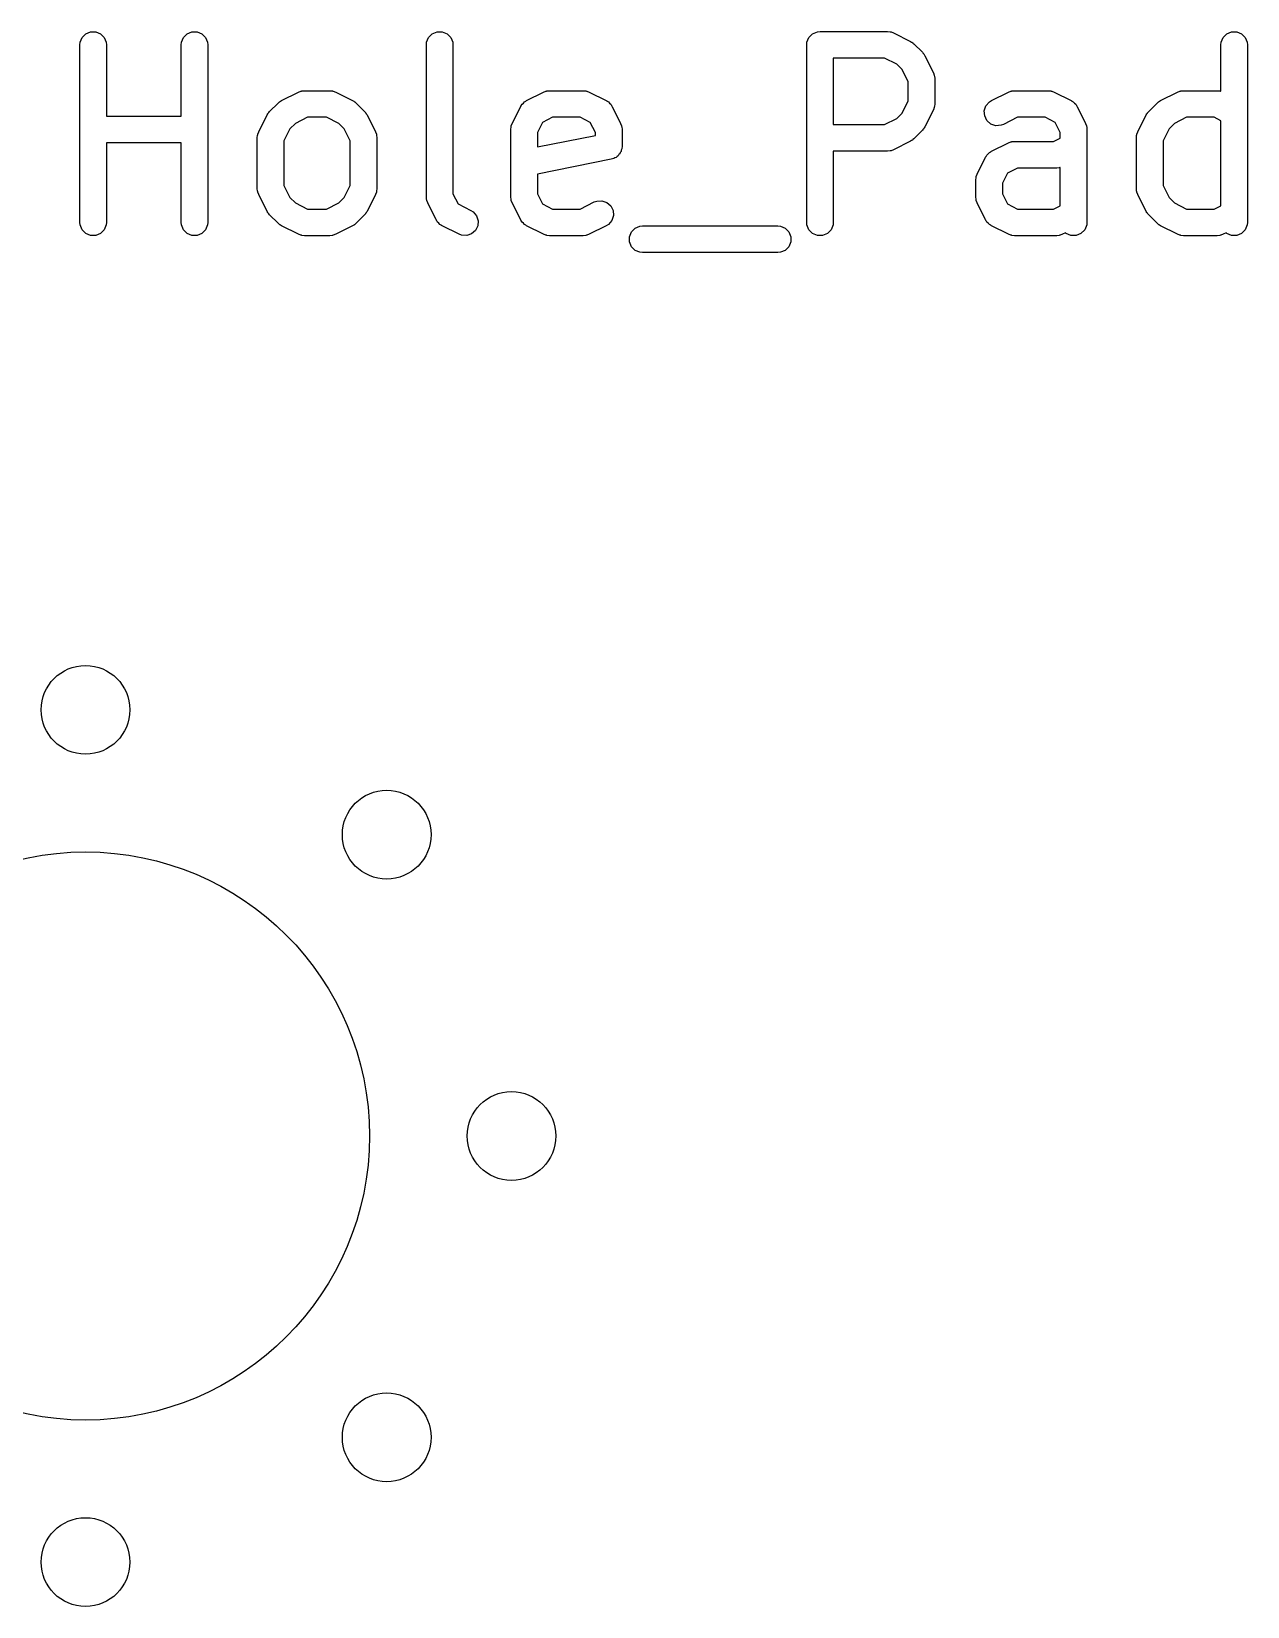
# Model space of a CAD drawing. Extents: x 2.68 to 10.38, y -4.66 to -2.29.
# Drawn here: x 10.1061 to 10.3758, y -2.6634 to -2.3142 of the extents above; entities that cross this region are included whole.
import ezdxf

# ---------------------------------------------------------------- set-up
doc = ezdxf.new("R2010")
doc.units = 0
doc.header["$MEASUREMENT"] = 0
doc.layers.add('BLACK', color=7, linetype='CONTINUOUS')

msp = doc.modelspace()

# ---------------------------------------------------------------- linework, layer by layer
at = {"layer": 'BLACK', "linetype": 'CONTINUOUS'}
for p, q in [((10.11734, -2.31548), (10.11816, -2.31466)), ((10.11816, -2.31466), (10.11922, -2.31422)), ((10.11922, -2.31422), (10.12037, -2.31422)), ((10.12037, -2.31422), (10.12144, -2.31466)), ((10.12144, -2.31466), (10.12225, -2.31548)), ((10.13984, -2.31548), (10.14065, -2.31466)), ((10.14065, -2.31466), (10.14172, -2.31422)), ((10.14172, -2.31422), (10.14287, -2.31422)), ((10.14287, -2.31422), (10.14394, -2.31466)), ((10.14394, -2.31466), (10.14475, -2.31548)), ((10.19421, -2.31548), (10.19502, -2.31466)), ((10.19502, -2.31466), (10.19609, -2.31422)), ((10.19609, -2.31422), (10.19724, -2.31422)), ((10.19724, -2.31422), (10.1983, -2.31466)), ((10.1983, -2.31466), (10.19912, -2.31548)), ((10.27857, -2.31548), (10.27939, -2.31466)), ((10.27939, -2.31466), (10.28045, -2.31422)), ((10.28045, -2.31422), (10.28103, -2.31417)), ((10.28103, -2.31417), (10.29603, -2.31417)), ((10.29603, -2.31417), (10.2966, -2.31422)), ((10.2966, -2.31422), (10.2967, -2.31426)), ((10.2967, -2.31426), (10.29681, -2.31427)), ((10.29681, -2.31427), (10.29735, -2.31448)), ((10.29735, -2.31448), (10.3011, -2.31635)), ((10.37044, -2.31548), (10.37125, -2.31466)), ((10.37125, -2.31466), (10.37231, -2.31422)), ((10.37231, -2.31422), (10.37347, -2.31422)), ((10.37347, -2.31422), (10.37453, -2.31466)), ((10.37453, -2.31466), (10.37535, -2.31548)), ((10.11684, -2.31712), (10.1169, -2.31654)), ((10.11684, -2.35649), (10.11684, -2.31712)), ((10.1169, -2.31654), (10.11734, -2.31548)), ((10.12225, -2.31548), (10.12269, -2.31654)), ((10.12269, -2.31654), (10.12275, -2.31712)), ((10.12275, -2.31712), (10.12275, -2.33291)), ((10.13934, -2.31712), (10.1394, -2.31654)), ((10.13934, -2.33291), (10.13934, -2.31712)), ((10.1394, -2.31654), (10.13984, -2.31548)), ((10.14475, -2.31548), (10.14519, -2.31654)), ((10.14519, -2.31654), (10.14525, -2.31712)), ((10.14525, -2.31712), (10.14525, -2.35649)), ((10.19371, -2.31712), (10.19377, -2.31654)), ((10.19371, -2.35086), (10.19371, -2.31712)), ((10.19377, -2.31654), (10.19421, -2.31548)), ((10.19912, -2.31548), (10.19956, -2.31654)), ((10.19956, -2.31654), (10.19962, -2.31712)), ((10.19962, -2.31712), (10.19962, -2.35017)), ((10.27807, -2.31712), (10.27813, -2.31654)), ((10.27807, -2.35649), (10.27807, -2.31712)), ((10.27813, -2.31654), (10.27857, -2.31548)), ((10.3011, -2.31635), (10.30134, -2.31651)), ((10.30134, -2.31651), (10.30142, -2.31654)), ((10.30142, -2.31654), (10.3015, -2.3166)), ((10.3015, -2.3166), (10.30159, -2.31666)), ((10.30159, -2.31666), (10.30164, -2.31672)), ((10.30164, -2.31672), (10.30186, -2.31691)), ((10.30186, -2.31691), (10.30374, -2.31878)), ((10.30374, -2.31878), (10.30392, -2.31901)), ((10.36994, -2.31712), (10.36999, -2.31654)), ((10.36994, -2.3274), (10.36994, -2.31712)), ((10.36999, -2.31654), (10.37044, -2.31548)), ((10.37535, -2.31548), (10.37579, -2.31654)), ((10.37579, -2.31654), (10.37584, -2.31712)), ((10.37584, -2.31712), (10.37584, -2.35649)), ((10.29533, -2.32007), (10.28398, -2.32007)), ((10.28398, -2.32007), (10.28398, -2.33479)), ((10.29803, -2.32142), (10.29533, -2.32007)), ((10.29922, -2.32262), (10.29803, -2.32142)), ((10.30392, -2.31901), (10.30398, -2.31906)), ((10.30398, -2.31906), (10.30404, -2.31915)), ((10.30404, -2.31915), (10.3041, -2.31923)), ((10.3041, -2.31923), (10.30413, -2.3193)), ((10.30413, -2.3193), (10.30429, -2.31955)), ((10.30429, -2.31955), (10.30617, -2.3233)), ((10.30057, -2.32531), (10.29922, -2.32262)), ((10.30057, -2.32955), (10.30057, -2.32531)), ((10.30617, -2.3233), (10.30637, -2.32384)), ((10.30637, -2.32384), (10.30638, -2.32394)), ((10.30638, -2.32394), (10.30642, -2.32404)), ((10.30642, -2.32404), (10.30648, -2.32462)), ((10.30648, -2.32462), (10.30648, -2.33024)), ((10.1616, -2.32948), (10.16535, -2.3276)), ((10.16535, -2.3276), (10.16589, -2.32739)), ((10.16589, -2.32739), (10.16599, -2.32739)), ((10.16599, -2.32739), (10.16609, -2.32735)), ((10.16609, -2.32735), (10.16667, -2.32729)), ((10.16667, -2.32729), (10.17229, -2.32729)), ((10.17229, -2.32729), (10.17287, -2.32735)), ((10.17287, -2.32735), (10.17296, -2.32739)), ((10.17296, -2.32739), (10.17307, -2.32739)), ((10.17307, -2.32739), (10.17361, -2.3276)), ((10.17361, -2.3276), (10.17736, -2.32948)), ((10.21596, -2.32948), (10.21971, -2.3276)), ((10.21971, -2.3276), (10.22025, -2.32739)), ((10.22025, -2.32739), (10.22036, -2.32739)), ((10.22036, -2.32739), (10.22046, -2.32735)), ((10.22046, -2.32735), (10.22103, -2.32729)), ((10.22103, -2.32729), (10.22853, -2.32729)), ((10.22853, -2.32729), (10.22911, -2.32735)), ((10.22911, -2.32735), (10.22921, -2.32739)), ((10.22921, -2.32739), (10.22931, -2.32739)), ((10.22931, -2.32739), (10.22985, -2.3276)), ((10.22985, -2.3276), (10.2336, -2.32948)), ((10.31908, -2.32948), (10.32283, -2.3276)), ((10.32283, -2.3276), (10.32337, -2.32739)), ((10.32337, -2.32739), (10.32347, -2.32739)), ((10.32347, -2.32739), (10.32357, -2.32735)), ((10.32357, -2.32735), (10.32415, -2.32729)), ((10.32415, -2.32729), (10.33165, -2.32729)), ((10.33165, -2.32729), (10.33222, -2.32735)), ((10.33222, -2.32735), (10.33232, -2.32739)), ((10.33232, -2.32739), (10.33243, -2.32739)), ((10.33243, -2.32739), (10.33297, -2.3276)), ((10.33297, -2.3276), (10.33672, -2.32948)), ((10.35657, -2.32948), (10.36032, -2.3276)), ((10.36032, -2.3276), (10.36086, -2.32739)), ((10.36086, -2.32739), (10.36097, -2.32739)), ((10.36097, -2.32739), (10.36107, -2.32735)), ((10.36107, -2.32735), (10.36164, -2.32729)), ((10.36164, -2.32729), (10.36914, -2.32729)), ((10.36914, -2.32729), (10.36972, -2.32735)), ((10.36972, -2.32735), (10.36982, -2.32739)), ((10.36982, -2.32739), (10.36992, -2.32739)), ((10.36992, -2.32739), (10.36994, -2.3274)), ((10.15653, -2.33642), (10.1584, -2.33267)), ((10.1584, -2.33267), (10.15856, -2.33242)), ((10.15856, -2.33242), (10.15859, -2.33235)), ((10.15859, -2.33235), (10.15865, -2.33227)), ((10.15865, -2.33227), (10.15871, -2.33218)), ((10.15871, -2.33218), (10.15877, -2.33213)), ((10.15877, -2.33213), (10.15895, -2.3319)), ((10.15895, -2.3319), (10.16083, -2.33003)), ((10.16083, -2.33003), (10.16106, -2.32984)), ((10.16106, -2.32984), (10.16111, -2.32978)), ((10.16111, -2.32978), (10.1612, -2.32973)), ((10.1612, -2.32973), (10.16128, -2.32966)), ((10.16128, -2.32966), (10.16135, -2.32963)), ((10.16135, -2.32963), (10.1616, -2.32948)), ((10.17736, -2.32948), (10.17761, -2.32963)), ((10.17761, -2.32963), (10.17768, -2.32966)), ((10.17768, -2.32966), (10.17776, -2.32973)), ((10.17776, -2.32973), (10.17785, -2.32978)), ((10.17785, -2.32978), (10.1779, -2.32984)), ((10.1779, -2.32984), (10.17813, -2.33003)), ((10.17813, -2.33003), (10.18, -2.3319)), ((10.18, -2.3319), (10.18019, -2.33213)), ((10.18019, -2.33213), (10.18025, -2.33218)), ((10.18025, -2.33218), (10.1803, -2.33227)), ((10.1803, -2.33227), (10.18037, -2.33235)), ((10.18037, -2.33235), (10.1804, -2.33242)), ((10.1804, -2.33242), (10.18056, -2.33267)), ((10.18056, -2.33267), (10.18243, -2.33642)), ((10.21277, -2.33455), (10.21464, -2.3308)), ((10.21464, -2.3308), (10.2147, -2.3307)), ((10.2147, -2.3307), (10.21472, -2.33065)), ((10.21472, -2.33065), (10.21477, -2.3306)), ((10.21477, -2.3306), (10.21495, -2.33031)), ((10.21495, -2.33031), (10.21523, -2.33006)), ((10.21523, -2.33006), (10.21547, -2.32978)), ((10.21547, -2.32978), (10.21577, -2.3296)), ((10.21577, -2.3296), (10.21582, -2.32955)), ((10.21582, -2.32955), (10.21587, -2.32954)), ((10.21587, -2.32954), (10.21596, -2.32948)), ((10.2336, -2.32948), (10.2337, -2.32954)), ((10.2337, -2.32954), (10.23375, -2.32955)), ((10.23375, -2.32955), (10.2338, -2.3296)), ((10.2338, -2.3296), (10.23409, -2.32978)), ((10.23409, -2.32978), (10.23434, -2.33006)), ((10.23434, -2.33006), (10.23462, -2.33031)), ((10.23462, -2.33031), (10.2348, -2.3306)), ((10.2348, -2.3306), (10.23485, -2.33065)), ((10.23485, -2.33065), (10.23486, -2.3307)), ((10.23486, -2.3307), (10.23492, -2.3308)), ((10.23492, -2.3308), (10.2368, -2.33455)), ((10.29803, -2.33344), (10.29922, -2.33224)), ((10.29922, -2.33224), (10.30057, -2.32955)), ((10.30617, -2.33156), (10.30429, -2.33531)), ((10.30637, -2.33102), (10.30617, -2.33156)), ((10.30638, -2.33092), (10.30637, -2.33102)), ((10.30642, -2.33082), (10.30638, -2.33092)), ((10.30648, -2.33024), (10.30642, -2.33082)), ((10.31747, -2.33175), (10.31783, -2.33065)), ((10.31755, -2.3329), (10.31747, -2.33175)), ((10.31783, -2.33065), (10.31859, -2.32978)), ((10.31859, -2.32978), (10.31908, -2.32948)), ((10.33672, -2.32948), (10.33681, -2.32954)), ((10.33681, -2.32954), (10.33686, -2.32955)), ((10.33686, -2.32955), (10.33691, -2.3296)), ((10.33691, -2.3296), (10.33721, -2.32978)), ((10.33721, -2.32978), (10.33745, -2.33006)), ((10.33745, -2.33006), (10.33773, -2.33031)), ((10.33773, -2.33031), (10.33791, -2.3306)), ((10.33791, -2.3306), (10.33796, -2.33065)), ((10.33796, -2.33065), (10.33798, -2.3307)), ((10.33798, -2.3307), (10.33804, -2.3308)), ((10.33804, -2.3308), (10.33991, -2.33455)), ((10.3515, -2.33642), (10.35338, -2.33267)), ((10.35338, -2.33267), (10.35353, -2.33242)), ((10.35353, -2.33242), (10.35356, -2.33235)), ((10.35356, -2.33235), (10.35363, -2.33227)), ((10.35363, -2.33227), (10.35369, -2.33218)), ((10.35369, -2.33218), (10.35374, -2.33213)), ((10.35374, -2.33213), (10.35393, -2.3319)), ((10.35393, -2.3319), (10.3558, -2.33003)), ((10.3558, -2.33003), (10.35603, -2.32984)), ((10.35603, -2.32984), (10.35608, -2.32978)), ((10.35608, -2.32978), (10.35617, -2.32973)), ((10.35617, -2.32973), (10.35625, -2.32966)), ((10.35625, -2.32966), (10.35632, -2.32963)), ((10.35632, -2.32963), (10.35657, -2.32948)), ((10.12275, -2.33291), (10.13934, -2.33291)), ((10.16347, -2.33574), (10.16212, -2.33844)), ((10.16467, -2.33454), (10.16347, -2.33574)), ((10.16736, -2.33319), (10.16467, -2.33454)), ((10.17159, -2.33319), (10.16736, -2.33319)), ((10.17429, -2.33454), (10.17159, -2.33319)), ((10.17549, -2.33574), (10.17429, -2.33454)), ((10.17684, -2.33844), (10.17549, -2.33574)), ((10.21246, -2.33587), (10.21251, -2.33529)), ((10.21246, -2.35086), (10.21246, -2.33587)), ((10.21251, -2.33529), (10.21256, -2.33519)), ((10.21256, -2.33509), (10.21277, -2.33455)), ((10.21256, -2.33519), (10.21256, -2.33509)), ((10.21949, -2.33432), (10.21836, -2.33656)), ((10.22173, -2.33319), (10.21949, -2.33432)), ((10.22784, -2.33319), (10.22173, -2.33319)), ((10.23008, -2.33432), (10.22784, -2.33319)), ((10.23121, -2.33656), (10.23008, -2.33432)), ((10.2368, -2.33455), (10.23701, -2.33509)), ((10.23701, -2.33509), (10.23701, -2.33519)), ((10.23701, -2.33519), (10.23705, -2.33529)), ((10.23705, -2.33529), (10.23711, -2.33587)), ((10.23711, -2.33587), (10.23711, -2.33962)), ((10.28398, -2.33479), (10.29533, -2.33479)), ((10.29533, -2.33479), (10.29803, -2.33344)), ((10.30374, -2.33608), (10.30186, -2.33795)), ((10.30392, -2.33585), (10.30374, -2.33608)), ((10.30398, -2.3358), (10.30392, -2.33585)), ((10.30404, -2.33571), (10.30398, -2.3358)), ((10.3041, -2.33563), (10.30404, -2.33571)), ((10.30413, -2.33556), (10.3041, -2.33563)), ((10.30429, -2.33531), (10.30413, -2.33556)), ((10.31806, -2.33393), (10.31755, -2.3329)), ((10.31894, -2.33468), (10.31806, -2.33393)), ((10.32003, -2.33505), (10.31894, -2.33468)), ((10.32118, -2.33496), (10.32003, -2.33505)), ((10.32172, -2.33476), (10.32118, -2.33496)), ((10.32484, -2.33319), (10.32172, -2.33476)), ((10.33095, -2.33319), (10.32484, -2.33319)), ((10.33319, -2.33432), (10.33095, -2.33319)), ((10.33432, -2.33656), (10.33319, -2.33432)), ((10.33991, -2.33455), (10.34012, -2.33509)), ((10.34012, -2.33509), (10.34013, -2.33519)), ((10.34013, -2.33519), (10.34017, -2.33529)), ((10.34017, -2.33529), (10.34022, -2.33587)), ((10.34022, -2.33587), (10.34022, -2.35649)), ((10.35844, -2.33574), (10.3571, -2.33844)), ((10.35964, -2.33454), (10.35844, -2.33574)), ((10.36234, -2.33319), (10.35964, -2.33454)), ((10.36844, -2.33319), (10.36234, -2.33319)), ((10.36994, -2.33394), (10.36844, -2.33319)), ((10.36994, -2.35279), (10.36994, -2.33394)), ((10.13934, -2.33882), (10.12275, -2.33882)), ((10.12275, -2.33882), (10.12275, -2.35649)), ((10.13934, -2.35649), (10.13934, -2.33882)), ((10.15621, -2.33774), (10.15627, -2.33717)), ((10.15621, -2.34899), (10.15621, -2.33774)), ((10.15627, -2.33717), (10.15631, -2.33707)), ((10.15631, -2.33707), (10.15632, -2.33696)), ((10.15632, -2.33696), (10.15653, -2.33642)), ((10.16212, -2.33844), (10.16212, -2.34829)), ((10.17684, -2.34829), (10.17684, -2.33844)), ((10.18243, -2.33642), (10.18264, -2.33696)), ((10.18264, -2.33696), (10.18265, -2.33707)), ((10.18265, -2.33707), (10.18269, -2.33717)), ((10.18269, -2.33717), (10.18274, -2.33774)), ((10.18274, -2.33774), (10.18274, -2.34899)), ((10.21836, -2.33656), (10.21836, -2.33976)), ((10.21836, -2.33976), (10.23121, -2.3372)), ((10.23121, -2.3372), (10.23121, -2.33656)), ((10.23711, -2.33962), (10.23705, -2.34019)), ((10.3011, -2.33851), (10.29735, -2.34038)), ((10.30134, -2.33835), (10.3011, -2.33851)), ((10.30142, -2.33832), (10.30134, -2.33835)), ((10.3015, -2.33826), (10.30142, -2.33832)), ((10.30159, -2.3382), (10.3015, -2.33826)), ((10.30164, -2.33814), (10.30159, -2.3382)), ((10.30186, -2.33795), (10.30164, -2.33814)), ((10.31908, -2.34072), (10.32283, -2.33885)), ((10.32283, -2.33885), (10.32337, -2.33864)), ((10.32337, -2.33864), (10.32347, -2.33864)), ((10.32347, -2.33864), (10.32357, -2.33859)), ((10.32357, -2.33859), (10.32415, -2.33854)), ((10.32415, -2.33854), (10.33282, -2.33854)), ((10.33282, -2.33854), (10.33432, -2.33779)), ((10.33432, -2.33779), (10.33432, -2.33656)), ((10.35119, -2.33774), (10.35125, -2.33717)), ((10.35119, -2.34899), (10.35119, -2.33774)), ((10.35125, -2.33717), (10.35129, -2.33707)), ((10.35129, -2.33707), (10.3513, -2.33696)), ((10.3513, -2.33696), (10.3515, -2.33642)), ((10.3571, -2.33844), (10.3571, -2.34829)), ((10.23474, -2.34251), (10.21836, -2.34579)), ((10.23529, -2.34234), (10.23474, -2.34251)), ((10.23553, -2.34218), (10.23529, -2.34234)), ((10.2358, -2.34207), (10.23553, -2.34218)), ((10.23601, -2.34186), (10.2358, -2.34207)), ((10.23625, -2.3417), (10.23601, -2.34186)), ((10.23641, -2.34146), (10.23625, -2.3417)), ((10.23661, -2.34126), (10.23641, -2.34146)), ((10.23673, -2.34099), (10.23661, -2.34126)), ((10.23689, -2.34074), (10.23673, -2.34099)), ((10.23694, -2.34046), (10.23689, -2.34074)), ((10.23705, -2.34019), (10.23694, -2.34046)), ((10.29603, -2.34069), (10.28398, -2.34069)), ((10.28398, -2.34069), (10.28398, -2.35649)), ((10.2966, -2.34064), (10.29603, -2.34069)), ((10.2967, -2.3406), (10.2966, -2.34064)), ((10.29681, -2.34059), (10.2967, -2.3406)), ((10.29735, -2.34038), (10.29681, -2.34059)), ((10.31588, -2.34579), (10.31776, -2.34205)), ((10.31776, -2.34205), (10.31782, -2.34195)), ((10.31782, -2.34195), (10.31783, -2.3419)), ((10.31783, -2.3419), (10.31788, -2.34185)), ((10.31788, -2.34185), (10.31806, -2.34156)), ((10.31806, -2.34156), (10.31834, -2.34131)), ((10.31834, -2.34131), (10.31859, -2.34103)), ((10.31859, -2.34103), (10.31888, -2.34085)), ((10.31888, -2.34085), (10.31894, -2.3408)), ((10.31894, -2.3408), (10.31898, -2.34079)), ((10.31898, -2.34079), (10.31908, -2.34072)), ((10.21836, -2.34579), (10.21836, -2.35017)), ((10.31557, -2.34712), (10.31563, -2.34654)), ((10.31563, -2.34654), (10.31567, -2.34644)), ((10.31567, -2.34634), (10.31588, -2.34579)), ((10.31567, -2.34644), (10.31567, -2.34634)), ((10.3226, -2.34557), (10.32148, -2.34781)), ((10.32484, -2.34444), (10.3226, -2.34557)), ((10.33352, -2.34444), (10.32484, -2.34444)), ((10.3341, -2.34439), (10.33352, -2.34444)), ((10.33419, -2.34435), (10.3341, -2.34439)), ((10.3343, -2.34434), (10.33419, -2.34435)), ((10.33432, -2.34433), (10.3343, -2.34434)), ((10.33432, -2.35279), (10.33432, -2.34433)), ((10.15627, -2.34957), (10.15621, -2.34899)), ((10.15631, -2.34966), (10.15627, -2.34957)), ((10.15632, -2.34977), (10.15631, -2.34966)), ((10.15653, -2.35031), (10.15632, -2.34977)), ((10.16212, -2.34829), (10.16347, -2.35099)), ((10.17549, -2.35099), (10.17684, -2.34829)), ((10.18264, -2.34977), (10.18243, -2.35031)), ((10.18265, -2.34966), (10.18264, -2.34977)), ((10.18269, -2.34957), (10.18265, -2.34966)), ((10.18274, -2.34899), (10.18269, -2.34957)), ((10.19962, -2.35017), (10.20074, -2.35241)), ((10.21836, -2.35017), (10.21949, -2.35241)), ((10.31557, -2.35086), (10.31557, -2.34712)), ((10.32148, -2.34781), (10.32148, -2.35017)), ((10.32148, -2.35017), (10.3226, -2.35241)), ((10.35125, -2.34957), (10.35119, -2.34899)), ((10.35129, -2.34966), (10.35125, -2.34957)), ((10.3513, -2.34977), (10.35129, -2.34966)), ((10.3515, -2.35031), (10.3513, -2.34977)), ((10.3571, -2.34829), (10.35844, -2.35099)), ((10.1584, -2.35406), (10.15653, -2.35031)), ((10.16347, -2.35099), (10.16467, -2.35219)), ((10.16467, -2.35219), (10.16736, -2.35354)), ((10.16736, -2.35354), (10.17159, -2.35354)), ((10.17159, -2.35354), (10.17429, -2.35219)), ((10.17429, -2.35219), (10.17549, -2.35099)), ((10.18243, -2.35031), (10.18056, -2.35406)), ((10.19377, -2.35144), (10.19371, -2.35086)), ((10.19381, -2.35154), (10.19377, -2.35144)), ((10.19381, -2.35164), (10.19381, -2.35154)), ((10.19402, -2.35219), (10.19381, -2.35164)), ((10.1959, -2.35593), (10.19402, -2.35219)), ((10.20074, -2.35241), (10.20361, -2.35385)), ((10.21251, -2.35144), (10.21246, -2.35086)), ((10.21256, -2.35154), (10.21251, -2.35144)), ((10.21256, -2.35164), (10.21256, -2.35154)), ((10.21277, -2.35219), (10.21256, -2.35164)), ((10.21464, -2.35593), (10.21277, -2.35219)), ((10.21949, -2.35241), (10.22173, -2.35354)), ((10.22173, -2.35354), (10.22784, -2.35354)), ((10.22784, -2.35354), (10.23096, -2.35197)), ((10.23096, -2.35197), (10.2315, -2.35177)), ((10.2315, -2.35177), (10.23265, -2.35168)), ((10.23265, -2.35168), (10.23375, -2.35205)), ((10.23375, -2.35205), (10.23462, -2.3528)), ((10.23462, -2.3528), (10.23513, -2.35383)), ((10.31563, -2.35144), (10.31557, -2.35086)), ((10.31567, -2.35154), (10.31563, -2.35144)), ((10.31567, -2.35164), (10.31567, -2.35154)), ((10.31588, -2.35219), (10.31567, -2.35164)), ((10.31776, -2.35593), (10.31588, -2.35219)), ((10.3226, -2.35241), (10.32484, -2.35354)), ((10.32484, -2.35354), (10.33282, -2.35354)), ((10.33282, -2.35354), (10.33432, -2.35279)), ((10.35338, -2.35406), (10.3515, -2.35031)), ((10.35844, -2.35099), (10.35964, -2.35219)), ((10.35964, -2.35219), (10.36234, -2.35354)), ((10.36234, -2.35354), (10.36844, -2.35354)), ((10.36844, -2.35354), (10.36994, -2.35279)), ((10.1169, -2.35706), (10.11684, -2.35649)), ((10.11734, -2.35813), (10.1169, -2.35706)), ((10.12269, -2.35706), (10.12225, -2.35813)), ((10.12275, -2.35649), (10.12269, -2.35706)), ((10.1394, -2.35706), (10.13934, -2.35649)), ((10.13984, -2.35813), (10.1394, -2.35706)), ((10.14519, -2.35706), (10.14475, -2.35813)), ((10.14525, -2.35649), (10.14519, -2.35706)), ((10.15856, -2.35431), (10.1584, -2.35406)), ((10.15859, -2.35438), (10.15856, -2.35431)), ((10.15865, -2.35446), (10.15859, -2.35438)), ((10.15871, -2.35455), (10.15865, -2.35446)), ((10.15877, -2.3546), (10.15871, -2.35455)), ((10.15895, -2.35483), (10.15877, -2.3546)), ((10.16083, -2.3567), (10.15895, -2.35483)), ((10.16106, -2.35689), (10.16083, -2.3567)), ((10.16111, -2.35695), (10.16106, -2.35689)), ((10.1612, -2.357), (10.16111, -2.35695)), ((10.16128, -2.35707), (10.1612, -2.357)), ((10.16135, -2.3571), (10.16128, -2.35707)), ((10.1616, -2.35726), (10.16135, -2.3571)), ((10.17761, -2.3571), (10.17736, -2.35726)), ((10.17768, -2.35707), (10.17761, -2.3571)), ((10.17776, -2.357), (10.17768, -2.35707)), ((10.17785, -2.35695), (10.17776, -2.357)), ((10.1779, -2.35689), (10.17785, -2.35695)), ((10.17813, -2.3567), (10.1779, -2.35689)), ((10.18, -2.35483), (10.17813, -2.3567)), ((10.18019, -2.3546), (10.18, -2.35483)), ((10.18025, -2.35455), (10.18019, -2.3546)), ((10.1803, -2.35446), (10.18025, -2.35455)), ((10.18037, -2.35438), (10.1803, -2.35446)), ((10.1804, -2.35431), (10.18037, -2.35438)), ((10.18056, -2.35406), (10.1804, -2.35431)), ((10.19596, -2.35603), (10.1959, -2.35593)), ((10.19597, -2.35608), (10.19596, -2.35603)), ((10.19602, -2.35613), (10.19597, -2.35608)), ((10.1962, -2.35642), (10.19602, -2.35613)), ((10.19648, -2.35667), (10.1962, -2.35642)), ((10.19673, -2.35695), (10.19648, -2.35667)), ((10.19702, -2.35713), (10.19673, -2.35695)), ((10.19708, -2.35718), (10.19702, -2.35713)), ((10.19712, -2.35719), (10.19708, -2.35718)), ((10.19722, -2.35726), (10.19712, -2.35719)), ((10.20361, -2.35385), (10.2041, -2.35416)), ((10.2041, -2.35416), (10.20485, -2.35503)), ((10.20485, -2.35503), (10.20522, -2.35612)), ((10.20522, -2.35612), (10.20514, -2.35727)), ((10.2147, -2.35603), (10.21464, -2.35593)), ((10.21472, -2.35608), (10.2147, -2.35603)), ((10.21477, -2.35613), (10.21472, -2.35608)), ((10.21495, -2.35642), (10.21477, -2.35613)), ((10.21523, -2.35667), (10.21495, -2.35642)), ((10.21547, -2.35695), (10.21523, -2.35667)), ((10.21577, -2.35713), (10.21547, -2.35695)), ((10.21582, -2.35718), (10.21577, -2.35713)), ((10.21587, -2.35719), (10.21582, -2.35718)), ((10.21596, -2.35726), (10.21587, -2.35719)), ((10.23409, -2.35695), (10.2336, -2.35726)), ((10.23485, -2.35608), (10.23409, -2.35695)), ((10.23521, -2.35498), (10.23485, -2.35608)), ((10.23513, -2.35383), (10.23521, -2.35498)), ((10.27813, -2.35706), (10.27807, -2.35649)), ((10.27857, -2.35813), (10.27813, -2.35706)), ((10.28392, -2.35706), (10.28348, -2.35813)), ((10.28398, -2.35649), (10.28392, -2.35706)), ((10.31782, -2.35603), (10.31776, -2.35593)), ((10.31783, -2.35608), (10.31782, -2.35603)), ((10.31788, -2.35613), (10.31783, -2.35608)), ((10.31806, -2.35642), (10.31788, -2.35613)), ((10.31834, -2.35667), (10.31806, -2.35642)), ((10.31859, -2.35695), (10.31834, -2.35667)), ((10.31888, -2.35713), (10.31859, -2.35695)), ((10.31894, -2.35718), (10.31888, -2.35713)), ((10.31898, -2.35719), (10.31894, -2.35718)), ((10.31908, -2.35726), (10.31898, -2.35719)), ((10.34017, -2.35706), (10.33973, -2.35813)), ((10.34022, -2.35649), (10.34017, -2.35706)), ((10.35353, -2.35431), (10.35338, -2.35406)), ((10.35356, -2.35438), (10.35353, -2.35431)), ((10.35363, -2.35446), (10.35356, -2.35438)), ((10.35369, -2.35455), (10.35363, -2.35446)), ((10.35374, -2.3546), (10.35369, -2.35455)), ((10.35393, -2.35483), (10.35374, -2.3546)), ((10.3558, -2.3567), (10.35393, -2.35483)), ((10.35603, -2.35689), (10.3558, -2.3567)), ((10.35608, -2.35695), (10.35603, -2.35689)), ((10.35617, -2.357), (10.35608, -2.35695)), ((10.35625, -2.35707), (10.35617, -2.357)), ((10.35632, -2.3571), (10.35625, -2.35707)), ((10.35657, -2.35726), (10.35632, -2.3571)), ((10.37579, -2.35706), (10.37535, -2.35813)), ((10.37584, -2.35649), (10.37579, -2.35706)), ((10.11816, -2.35894), (10.11734, -2.35813)), ((10.11922, -2.35938), (10.11816, -2.35894)), ((10.12037, -2.35938), (10.11922, -2.35938)), ((10.12144, -2.35894), (10.12037, -2.35938)), ((10.12225, -2.35813), (10.12144, -2.35894)), ((10.14065, -2.35894), (10.13984, -2.35813)), ((10.14172, -2.35938), (10.14065, -2.35894)), ((10.14287, -2.35938), (10.14172, -2.35938)), ((10.14394, -2.35894), (10.14287, -2.35938)), ((10.14475, -2.35813), (10.14394, -2.35894)), ((10.16535, -2.35913), (10.1616, -2.35726)), ((10.16589, -2.35934), (10.16535, -2.35913)), ((10.16599, -2.35934), (10.16589, -2.35934)), ((10.16609, -2.35938), (10.16599, -2.35934)), ((10.16667, -2.35944), (10.16609, -2.35938)), ((10.17229, -2.35944), (10.16667, -2.35944)), ((10.17287, -2.35938), (10.17229, -2.35944)), ((10.17296, -2.35934), (10.17287, -2.35938)), ((10.17307, -2.35934), (10.17296, -2.35934)), ((10.17361, -2.35913), (10.17307, -2.35934)), ((10.17736, -2.35726), (10.17361, -2.35913)), ((10.20097, -2.35913), (10.19722, -2.35726)), ((10.20151, -2.35934), (10.20097, -2.35913)), ((10.20266, -2.35942), (10.20151, -2.35934)), ((10.20375, -2.35905), (10.20266, -2.35942)), ((10.20462, -2.3583), (10.20375, -2.35905)), ((10.20514, -2.35727), (10.20462, -2.3583)), ((10.21971, -2.35913), (10.21596, -2.35726)), ((10.22025, -2.35934), (10.21971, -2.35913)), ((10.22036, -2.35934), (10.22025, -2.35934)), ((10.22046, -2.35938), (10.22036, -2.35934)), ((10.22103, -2.35944), (10.22046, -2.35938)), ((10.22853, -2.35944), (10.22103, -2.35944)), ((10.22911, -2.35938), (10.22853, -2.35944)), ((10.22921, -2.35934), (10.22911, -2.35938)), ((10.22931, -2.35934), (10.22921, -2.35934)), ((10.22985, -2.35913), (10.22931, -2.35934)), ((10.2336, -2.35726), (10.22985, -2.35913)), ((10.23876, -2.35966), (10.2392, -2.3586)), ((10.23876, -2.36081), (10.23876, -2.35966)), ((10.2392, -2.3586), (10.24002, -2.35778)), ((10.24002, -2.35778), (10.24108, -2.35734)), ((10.24108, -2.35734), (10.24166, -2.35729)), ((10.24166, -2.35729), (10.27165, -2.35729)), ((10.27165, -2.35729), (10.27223, -2.35734)), ((10.27223, -2.35734), (10.27329, -2.35778)), ((10.27329, -2.35778), (10.27411, -2.3586)), ((10.27411, -2.3586), (10.27455, -2.35966)), ((10.27455, -2.35966), (10.27455, -2.36081)), ((10.27939, -2.35894), (10.27857, -2.35813)), ((10.28045, -2.35938), (10.27939, -2.35894)), ((10.2816, -2.35938), (10.28045, -2.35938)), ((10.28267, -2.35894), (10.2816, -2.35938)), ((10.28348, -2.35813), (10.28267, -2.35894)), ((10.32283, -2.35913), (10.31908, -2.35726)), ((10.32337, -2.35934), (10.32283, -2.35913)), ((10.32347, -2.35934), (10.32337, -2.35934)), ((10.32357, -2.35938), (10.32347, -2.35934)), ((10.32415, -2.35944), (10.32357, -2.35938)), ((10.33352, -2.35944), (10.32415, -2.35944)), ((10.3341, -2.35938), (10.33352, -2.35944)), ((10.33419, -2.35934), (10.3341, -2.35938)), ((10.3343, -2.35934), (10.33419, -2.35934)), ((10.33484, -2.35913), (10.3343, -2.35934)), ((10.33549, -2.35881), (10.33484, -2.35913)), ((10.33563, -2.35894), (10.33549, -2.35881)), ((10.33669, -2.35938), (10.33563, -2.35894)), ((10.33785, -2.35938), (10.33669, -2.35938)), ((10.33891, -2.35894), (10.33785, -2.35938)), ((10.33973, -2.35813), (10.33891, -2.35894)), ((10.36032, -2.35913), (10.35657, -2.35726)), ((10.36086, -2.35934), (10.36032, -2.35913)), ((10.36097, -2.35934), (10.36086, -2.35934)), ((10.36107, -2.35938), (10.36097, -2.35934)), ((10.36164, -2.35944), (10.36107, -2.35938)), ((10.36914, -2.35944), (10.36164, -2.35944)), ((10.36972, -2.35938), (10.36914, -2.35944)), ((10.36982, -2.35934), (10.36972, -2.35938)), ((10.36992, -2.35934), (10.36982, -2.35934)), ((10.37046, -2.35913), (10.36992, -2.35934)), ((10.37111, -2.35881), (10.37046, -2.35913)), ((10.37125, -2.35894), (10.37111, -2.35881)), ((10.37231, -2.35938), (10.37125, -2.35894)), ((10.37347, -2.35938), (10.37231, -2.35938)), ((10.37453, -2.35894), (10.37347, -2.35938)), ((10.37535, -2.35813), (10.37453, -2.35894)), ((10.2392, -2.36188), (10.23876, -2.36081)), ((10.24002, -2.36269), (10.2392, -2.36188)), ((10.24108, -2.36313), (10.24002, -2.36269)), ((10.24166, -2.36319), (10.24108, -2.36313)), ((10.27165, -2.36319), (10.24166, -2.36319)), ((10.27223, -2.36313), (10.27165, -2.36319)), ((10.27329, -2.36269), (10.27223, -2.36313)), ((10.27411, -2.36188), (10.27329, -2.36269)), ((10.27455, -2.36081), (10.27411, -2.36188))]:
    msp.add_line(p, q, dxfattribs=at)
at = {"layer": 'BLACK'}
for centre, radius in [((10.11811, -2.46457), 0.00984), ((10.18492, -2.49224), 0.00984), ((10.11811, -2.55906), 0.06299), ((10.2126, -2.55906), 0.00984), ((10.18492, -2.62587), 0.00984), ((10.11811, -2.65354), 0.00984)]:
    msp.add_circle(centre, radius, dxfattribs=at)

doc.saveas('drawing.dxf')
